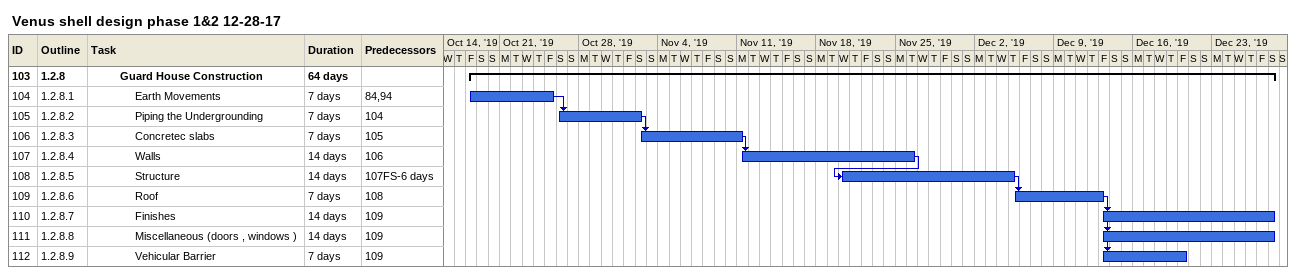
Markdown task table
Venus shell design phase 1&2 12-28-17

| ID | WBS | Task | Duration | Start | Finish | Predecessors |
|---|---|---|---|---|---|---|
| 103 | 1.2.8 | **Guard House Construction** | 64d | 2019-10-18 | 2019-12-28 |  |
| 104 | 1.2.8.1 | Earth Movements | 7d | 2019-10-18 | 2019-10-25 | 84, 94 |
| 105 | 1.2.8.2 | Piping the Undergrounding | 7d | 2019-10-26 | 2019-11-02 | 104 |
| 106 | 1.2.8.3 | Concretec slabs | 7d | 2019-11-02 | 2019-11-11 | 105 |
| 107 | 1.2.8.4 | Walls | 14d | 2019-11-11 | 2019-11-26 | 106 |
| 108 | 1.2.8.5 | Structure | 14d | 2019-11-20 | 2019-12-05 | 107FS-6d |
| 109 | 1.2.8.6 | Roof | 7d | 2019-12-05 | 2019-12-13 | 108 |
| 110 | 1.2.8.7 | Finishes | 14d | 2019-12-13 | 2019-12-28 | 109 |
| 111 | 1.2.8.8 | Miscellaneous (doors , windows ) | 14d | 2019-12-13 | 2019-12-28 | 109 |
| 112 | 1.2.8.9 | Vehicular Barrier | 7d | 2019-12-13 | 2019-12-20 | 109 |
